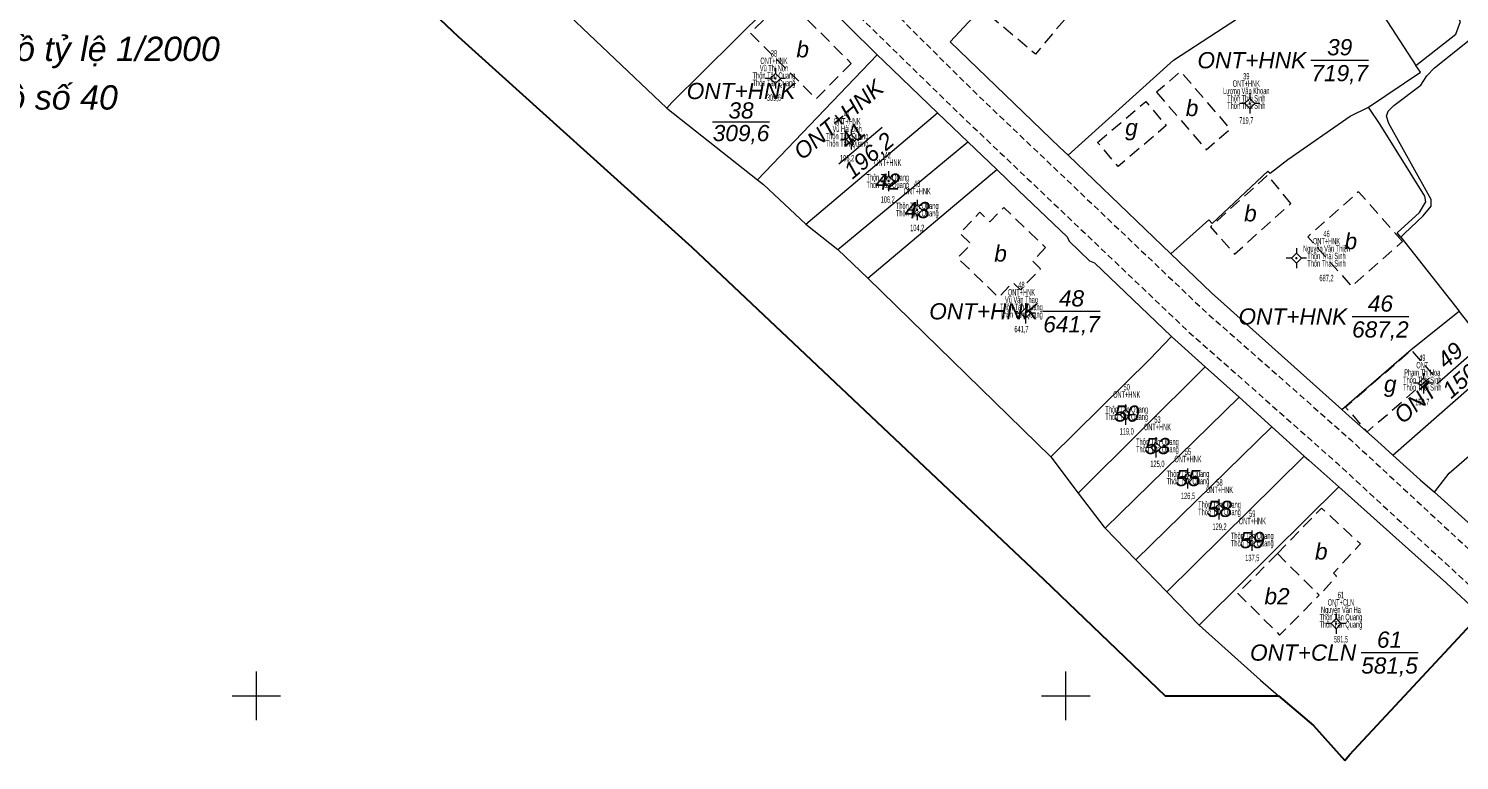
# Model space of a CAD drawing. Header units: metres. Extents: x 595890 to 596620, y 2284254 to 2285145.
# Drawn here: x 596071.9 to 596248.6, y 2284492 to 2284582.4 of the extents above; entities that cross this region are included whole.
import ezdxf
from ezdxf.enums import TextEntityAlignment as Align

# ---------------------------------------------------------------- set-up
doc = ezdxf.new("R2010")
doc.units = ezdxf.units.M
doc.header["$MEASUREMENT"] = 0
for name, pattern in [('DGN Style 2', [4.326197, 2.595718, -1.730479]), ('LongDuong25', [2.3, 1.5, -0.8]), ('{Tuong nha}', [2.3, 1.5, -0.8])]:
    doc.linetypes.add(name, pattern=pattern)
for name, color, linetype, lineweight in [('Level 1', 7, 'Continuous', 0), ('Level 10', 7, 'Continuous', 0), ('Level 11', 7, 'Continuous', 0), ('Level 13', 7, 'Continuous', 0), ('Level 14', 7, 'Continuous', 0), ('Level 15', 7, 'Continuous', 0), ('Level 2', 7, 'Continuous', 0), ('Level 22', 7, 'Continuous', 0), ('Level 23', 7, 'Continuous', 0), ('Level 32', 7, 'Continuous', 0), ('Level 4', 7, 'Continuous', 0), ('Level 48', 7, 'Continuous', 0), ('Level 53', 7, 'Continuous', 0), ('Level 62', 7, 'Continuous', 0), ('Level 63', 7, 'Continuous', 0)]:
    doc.layers.add(name, color=color, linetype=linetype, lineweight=lineweight)
doc.styles.add('Style-Arial', font='arial.ttf')
doc.styles.add('Style-Arial IF', font='ariali.ttf')

# ---------------------------------------------------------------- blocks, each defined once
blk = doc.blocks.new('1c')
at = {"layer": 'Level 48', "color": 7, "linetype": 'Continuous', "lineweight": 0, "insert": (0, 2.500002), "char_height": 2.999999, "attachment_point": 5, "line_spacing_factor": 1.200001, "style": 'Style-Arial IF'}
blk.add_mtext('Khu đo vẽ bản đồ tỷ lệ 1/2000\\PTờ bản đồ số 40', dxfattribs=at)
blk = doc.blocks.new('N_THUA_34')
at = {"layer": 'Level 13', "color": 7, "linetype": 'Continuous', "lineweight": 0}
blk.add_line((2.624463, 0), (9.724463, 0), dxfattribs=at)
at = {"layer": 'Level 13', "color": 7, "linetype": 'Continuous', "lineweight": 0, "style": 'Style-Arial IF'}
blk.add_text('39', height=2, dxfattribs=at).set_placement((6.174463, 1.6), align=Align.MIDDLE_CENTER)
at = {"layer": 'Level 2', "color": 7, "linetype": 'Continuous', "lineweight": 0, "style": 'Style-Arial IF'}
blk.add_text('ONT+HNK', height=2, dxfattribs=at).set_placement((2.024463, 0), align=Align.MIDDLE_RIGHT)
at = {"layer": 'Level 4', "color": 7, "linetype": 'Continuous', "lineweight": 0, "style": 'Style-Arial IF'}
blk.add_text('719,7', height=2, dxfattribs=at).set_placement((6.174463, -1.6), align=Align.MIDDLE_CENTER)
blk = doc.blocks.new('N_THUA_36')
at = {"layer": 'Level 13', "color": 7, "linetype": 'Continuous', "lineweight": 0}
blk.add_line((-1.642913, -3.483666), (3.708516, 1.039636), dxfattribs=at)
at = {"layer": 'Level 13', "color": 7, "linetype": 'Continuous', "lineweight": 0, "style": 'Style-Arial IF'}
blk.add_text('41', height=2, rotation=40.206208, dxfattribs=at).set_placement((0, 0), align=Align.MIDDLE_CENTER)
at = {"layer": 'Level 2', "color": 7, "linetype": 'Continuous', "lineweight": 0, "style": 'Style-Arial IF'}
blk.add_text('ONT+HNK', height=2, rotation=40.206208, dxfattribs=at).set_placement((-1.678405, 1.985688), align=Align.MIDDLE_CENTER)
at = {"layer": 'Level 4', "color": 7, "linetype": 'Continuous', "lineweight": 0, "style": 'Style-Arial IF'}
blk.add_text('196,2', height=2, rotation=40.206208, dxfattribs=at).set_placement((2.065729, -2.443923), align=Align.MIDDLE_CENTER)
blk = doc.blocks.new('N_THUA_39')
at = {"layer": 'Level 13', "color": 7, "linetype": 'Continuous', "lineweight": 0}
blk.add_line((2.706002, 0), (9.713002, 0), dxfattribs=at)
at = {"layer": 'Level 13', "color": 7, "linetype": 'Continuous', "lineweight": 0, "style": 'Style-Arial IF'}
blk.add_text('46', height=2, dxfattribs=at).set_placement((6.209502, 1.6), align=Align.MIDDLE_CENTER)
at = {"layer": 'Level 2', "color": 7, "linetype": 'Continuous', "lineweight": 0, "style": 'Style-Arial IF'}
blk.add_text('ONT+HNK', height=2, dxfattribs=at).set_placement((2.106002, 0), align=Align.MIDDLE_RIGHT)
at = {"layer": 'Level 4', "color": 7, "linetype": 'Continuous', "lineweight": 0, "style": 'Style-Arial IF'}
blk.add_text('687,2', height=2, dxfattribs=at).set_placement((6.209502, -1.6), align=Align.MIDDLE_CENTER)
blk = doc.blocks.new('N_THUA_41')
at = {"layer": 'Level 13', "color": 7, "linetype": 'Continuous', "lineweight": 0}
blk.add_line((2.63393, 0), (9.73393, 0), dxfattribs=at)
at = {"layer": 'Level 13', "color": 7, "linetype": 'Continuous', "lineweight": 0, "style": 'Style-Arial IF'}
blk.add_text('48', height=2, dxfattribs=at).set_placement((6.18393, 1.6), align=Align.MIDDLE_CENTER)
at = {"layer": 'Level 2', "color": 7, "linetype": 'Continuous', "lineweight": 0, "style": 'Style-Arial IF'}
blk.add_text('ONT+HNK', height=2, dxfattribs=at).set_placement((2.03393, 0), align=Align.MIDDLE_RIGHT)
at = {"layer": 'Level 4', "color": 7, "linetype": 'Continuous', "lineweight": 0, "style": 'Style-Arial IF'}
blk.add_text('641,7', height=2, dxfattribs=at).set_placement((6.18393, -1.6), align=Align.MIDDLE_CENTER)
blk = doc.blocks.new('N_THUA_42')
at = {"layer": 'Level 13', "color": 7, "linetype": 'Continuous', "lineweight": 0}
blk.add_line((-0.759628, -0.667475), (4.573912, 4.019033), dxfattribs=at)
at = {"layer": 'Level 13', "color": 7, "linetype": 'Continuous', "lineweight": 0, "style": 'Style-Arial IF'}
blk.add_text('49', height=2, rotation=41.305329, dxfattribs=at).set_placement((0.851027, 2.877704), align=Align.MIDDLE_CENTER)
at = {"layer": 'Level 2', "color": 7, "linetype": 'Continuous', "lineweight": 0, "style": 'Style-Arial IF'}
blk.add_text('ONT', height=2, rotation=41.305329, dxfattribs=at).set_placement((-1.21035, -1.063518), align=Align.MIDDLE_RIGHT)
at = {"layer": 'Level 4', "color": 7, "linetype": 'Continuous', "lineweight": 0, "style": 'Style-Arial IF'}
blk.add_text('150,7', height=2, rotation=41.305329, dxfattribs=at).set_placement((2.963256, 0.473855), align=Align.MIDDLE_CENTER)
blk = doc.blocks.new('N_THUA_49')
at = {"layer": 'Level 13', "color": 7, "linetype": 'Continuous', "lineweight": 0}
blk.add_line((2.484172, 0), (9.520172, 0), dxfattribs=at)
at = {"layer": 'Level 13', "color": 7, "linetype": 'Continuous', "lineweight": 0, "style": 'Style-Arial IF'}
blk.add_text('61', height=2, dxfattribs=at).set_placement((6.002172, 1.6), align=Align.MIDDLE_CENTER)
at = {"layer": 'Level 2', "color": 7, "linetype": 'Continuous', "lineweight": 0, "style": 'Style-Arial IF'}
blk.add_text('ONT+CLN', height=2, dxfattribs=at).set_placement((1.884172, 0), align=Align.MIDDLE_RIGHT)
at = {"layer": 'Level 4', "color": 7, "linetype": 'Continuous', "lineweight": 0, "style": 'Style-Arial IF'}
blk.add_text('581,5', height=2, dxfattribs=at).set_placement((6.002172, -1.6), align=Align.MIDDLE_CENTER)
blk = doc.blocks.new('N_THUA_61')
at = {"layer": 'Level 13', "color": 7, "linetype": 'Continuous', "lineweight": 0}
blk.add_line((-3.510848, -1.4), (3.511152, -1.4), dxfattribs=at)
at = {"layer": 'Level 13', "color": 7, "linetype": 'Continuous', "lineweight": 0, "style": 'Style-Arial IF'}
blk.add_text('38', height=2, dxfattribs=at).set_placement((0, 0), align=Align.MIDDLE_CENTER)
at = {"layer": 'Level 2', "color": 7, "linetype": 'Continuous', "lineweight": 0, "style": 'Style-Arial IF'}
blk.add_text('ONT+HNK', height=2, dxfattribs=at).set_placement((0, 2.4), align=Align.MIDDLE_CENTER)
at = {"layer": 'Level 4', "color": 7, "linetype": 'Continuous', "lineweight": 0, "style": 'Style-Arial IF'}
blk.add_text('309,6', height=2, dxfattribs=at).set_placement((0, -2.8), align=Align.MIDDLE_CENTER)
blk = doc.blocks.new('CENTRD')
at = {"layer": 'Level 11', "linetype": 'Continuous', "lineweight": 0}
h = blk.add_hatch(color=7, dxfattribs=at)
edge = h.paths.add_edge_path()
edge.add_arc((0, 0), 1.5, 0, 360)
at = {"layer": 'Level 11', "color": 7, "linetype": 'Continuous', "lineweight": 0}
for p, q in [((-6.25, 0), (-12.5, 0)), ((0, 6.25), (-6.25, 0)), ((-6.25, 0), (0, -6.25)), ((0, 12.5), (0, 6.25)), ((6.25, 0), (0, 6.25)), ((0, -6.25), (6.25, 0)), ((12.5, 0), (6.25, 0)), ((0, -6.25), (0, -12.5))]:
    blk.add_line(p, q, dxfattribs=at)

msp = doc.modelspace()

# ---------------------------------------------------------------- linework, layer by layer
at = {"layer": 'Level 1', "color": 7, "linetype": 'DGN Style 2', "lineweight": 0}
msp.add_line((596212.248, 2284500), (596226.273, 2284500), dxfattribs=at)
at = {"layer": 'Level 10', "color": 7, "linetype": 'Continuous', "lineweight": 0}
for p, q in [((596161.891, 2284563.708), (596176.695, 2284579.157)), ((596167.876, 2284558.221), (596184.154, 2284571.98)), ((596171.831, 2284555.102), (596187.892, 2284568.394)), ((596175.524, 2284551.558), (596191.46, 2284564.97)), ((596241.369, 2284556.62), (596248.58, 2284547.488)), ((596201.53, 2284525.034), (596217.201, 2284540.634)), ((596204.854, 2284520.695), (596221.39, 2284536.858)), ((596208.64, 2284516.79), (596225.423, 2284533.223)), ((596212.48, 2284512.83), (596229.444, 2284529.599))]:
    msp.add_line(p, q, dxfattribs=at)
at = {"layer": 'Level 10', "color": 7, "linetype": 'Continuous', "lineweight": 0, "flags": 128}
for points in [[(596231.959, 2284590.663), (596234.256, 2284591.702), (596243.234, 2284577.835)], [(596200.267, 2284566.748), (596213.288, 2284578.491), (596231.959, 2284590.663)], [(596150.701, 2284572.552), (596151.313, 2284573.249), (596166.949, 2284588.759)], [(596212.954, 2284554.575), (596217.637, 2284558.769), (596218.055, 2284558.295), (596224.939, 2284564.79), (596225.214, 2284564.509), (596227.403, 2284566.228), (596235.116, 2284571.577), (596237.381, 2284572.697)], [(596245.514, 2284525.122), (596247.349, 2284527.477), (596258.756, 2284537.342), (596269.581, 2284547.978), (596273.05, 2284551.023)], [(596234.075, 2284535.355), (596242.647, 2284542.766), (596248.58, 2284547.488)], [(596240.4, 2284529.696), (596253.523, 2284541.227), (596248.58, 2284547.488)], [(596198.146, 2284529.486), (596210.365, 2284541.556), (596213.05, 2284544.375)], [(596216.456, 2284508.731), (596217.336, 2284509.571), (596233.698, 2284525.79)], [(596234.446, 2284492.017), (596235.019, 2284492.703), (596241.824, 2284500), (596251.159, 2284510.011)]]:
    msp.add_lwpolyline(points, dxfattribs=at)
at = {"layer": 'Level 14', "color": 7, "linetype": '{Tuong nha}', "lineweight": 0}
msp.add_line((596226.121, 2284517.558), (596231.294, 2284512.411), dxfattribs=at)
at = {"layer": 'Level 14', "color": 7, "linetype": '{Tuong nha}', "lineweight": 0, "flags": 128}
for points in [[(596201.287, 2284585.242), (596196.23, 2284579.238), (596190.561, 2284584.007), (596195.554, 2284590.104), (596201.287, 2284585.242)], [(596173.49, 2284578.087), (596169.149, 2284573.729), (596161.03, 2284581.816), (596165.371, 2284586.174), (596173.49, 2284578.087)], [(596227.776, 2284560.769), (596224.933, 2284564.283), (596217.847, 2284557.899), (596220.825, 2284554.545), (596227.776, 2284560.769)], [(596241.574, 2284556.092), (596236.145, 2284562.234), (596229.869, 2284556.687), (596235.298, 2284550.545), (596241.574, 2284556.092)], [(596197.497, 2284555.333), (596195.899, 2284553.666), (596196.875, 2284552.731), (596194.375, 2284550.124), (596193.442, 2284551.018), (596191.697, 2284549.198), (596186.63, 2284554.056), (596188.281, 2284555.778), (596186.89, 2284557.111), (596189.369, 2284559.696), (596190.605, 2284558.511), (596192.318, 2284560.298), (596197.497, 2284555.333)], [(596245.358, 2284539.635), (596242.708, 2284542.695), (596234.552, 2284535.634), (596237.202, 2284532.574), (596245.358, 2284539.635)], [(596226.121, 2284517.558), (596231.571, 2284523.173), (596236.368, 2284518.746), (596233.047, 2284515.147), (596233.417, 2284514.76), (596231.294, 2284512.411)], [(596226.121, 2284517.558), (596221.226, 2284512.639), (596226.399, 2284507.492), (596231.294, 2284512.411)]]:
    msp.add_lwpolyline(points, dxfattribs=at)
for points in [[(596211.205518, 2284574.51915), (596217.343615, 2284567.429862), (596220.307188, 2284569.995803), (596214.169091, 2284577.085092), (596211.205518, 2284574.51915)], [(596203.919412, 2284568.334579), (596209.855598, 2284573.385986), (596212.39204, 2284570.405273), (596206.455854, 2284565.353866), (596203.919412, 2284568.334579)]]:
    msp.add_lwpolyline(points, close=True, dxfattribs=at)
at = {"layer": 'Level 22', "color": 1, "linetype": 'LongDuong25', "lineweight": 0, "ltscale": 0.5, "flags": 128}
for points in [[(596000, 2284751.986), (596012.563, 2284740.212), (596039.057, 2284716.059), (596061.605, 2284695.275), (596091.246, 2284668.4), (596115.252, 2284646.307), (596119.106, 2284642.76), (596136.894, 2284625.128), (596160.312, 2284602.746), (596188.983, 2284574.278), (596217.001, 2284547.646), (596235.192, 2284531.586), (596264.146, 2284504.789), (596269.205, 2284500)], [(596000, 2284747.454), (596009.193, 2284738.782), (596036.424, 2284713.612), (596058.6, 2284693.684), (596088.823, 2284665.744), (596112.701, 2284643.651), (596116.812, 2284639.847), (596134.212, 2284623.088), (596157.067, 2284600.882), (596185.742, 2284572.893), (596214.907, 2284545.173), (596233.444, 2284528.756), (596261.796, 2284502.625), (596264.556, 2284500)]]:
    msp.add_lwpolyline(points, dxfattribs=at)
at = {"layer": 'Level 23', "color": 30, "linetype": 'Continuous', "lineweight": 0}
for p, q in [((596166.949, 2284588.759), (596176.695, 2284579.157)), ((596184.154, 2284571.98), (596187.892, 2284568.394)), ((596187.892, 2284568.394), (596191.46, 2284564.97)), ((596200.267, 2284566.748), (596212.954, 2284554.575)), ((596213.05, 2284544.375), (596217.201, 2284540.634)), ((596217.201, 2284540.634), (596221.39, 2284536.858)), ((596221.39, 2284536.858), (596225.423, 2284533.223)), ((596225.423, 2284533.223), (596229.444, 2284529.599))]:
    msp.add_line(p, q, dxfattribs=at)
at = {"layer": 'Level 23', "color": 30, "linetype": 'Continuous', "lineweight": 0, "flags": 128}
for points in [[(596200.267, 2284566.748), (596199.255, 2284567.719), (596185.696, 2284580.728), (596190.243, 2284585.59), (596216.512, 2284609.657)], [(596176.695, 2284579.157), (596177.462, 2284578.401), (596177.499, 2284578.366), (596184.154, 2284571.98)], [(596191.46, 2284564.97), (596194.146, 2284562.394), (596200.159, 2284556.662), (596200.387, 2284556.134), (596202.924, 2284553.686), (596203.536, 2284553.443), (596213.05, 2284544.375)], [(596212.954, 2284554.575), (596217.999, 2284549.735), (596234.075, 2284535.355)], [(596234.075, 2284535.355), (596234.994, 2284534.533), (596238.478, 2284531.416), (596240.4, 2284529.696)], [(596245.514, 2284525.122), (596250.095, 2284521.024), (596262.114, 2284510.623), (596265.053, 2284512.516), (596275.484, 2284522.343), (596286.938, 2284532.959)], [(596229.444, 2284529.599), (596229.995, 2284529.102), (596233.698, 2284525.79)], [(596240.4, 2284529.696), (596243.773, 2284526.68), (596245.514, 2284525.122)], [(596233.698, 2284525.79), (596247.011, 2284513.882), (596251.159, 2284510.011)]]:
    msp.add_lwpolyline(points, dxfattribs=at)
at = {"layer": 'Level 32', "color": 3, "linetype": 'Continuous', "lineweight": 0}
for p, q in [((596117.543, 2284604.074), (596150.701, 2284572.552)), ((596150.701, 2284572.552), (596161.891, 2284563.708)), ((596167.876, 2284558.221), (596171.831, 2284555.102)), ((596171.831, 2284555.102), (596175.524, 2284551.558)), ((596175.524, 2284551.558), (596198.146, 2284529.486)), ((596198.146, 2284529.486), (596201.53, 2284525.034)), ((596204.854, 2284520.695), (596208.64, 2284516.79)), ((596208.64, 2284516.79), (596212.48, 2284512.83)), ((596212.48, 2284512.83), (596216.456, 2284508.731))]:
    msp.add_line(p, q, dxfattribs=at)
at = {"layer": 'Level 32', "color": 3, "linetype": 'Continuous', "lineweight": 0, "flags": 128}
for points in [[(596000, 2284696.916), (596000.041, 2284696.879), (596070.723, 2284634.39), (596096.106, 2284611.153), (596098.731, 2284607.346), (596103.606, 2284601.717), (596124.927, 2284581.398), (596153.782, 2284555.404), (596197.258, 2284514.352), (596212.248, 2284500)], [(596243.234, 2284577.835), (596248.164, 2284581.691), (596248.753, 2284583.238), (596226.724, 2284618.87)], [(596241.369, 2284556.62), (596241.831, 2284557.064), (596244.114, 2284559.28), (596245.133, 2284560.446), (596245.114, 2284561.285), (596244.72, 2284562.022), (596239.878, 2284570.679), (596239.594, 2284571.55), (596239.817, 2284572.203), (596240.497, 2284572.866), (596243.855, 2284575.392), (596244.585, 2284576.545), (596245.515, 2284577.522), (596250.848, 2284581.764)], [(596237.381, 2284572.697), (596243.784, 2284576.985), (596243.234, 2284577.835)], [(596241.369, 2284556.62), (596240.916, 2284557.173), (596243.675, 2284559.689), (596244.445, 2284560.983), (596244.317, 2284561.688), (596238.797, 2284570.526), (596237.381, 2284572.697)], [(596161.891, 2284563.708), (596162.636, 2284563.119), (596167.876, 2284558.221)], [(596201.53, 2284525.034), (596204.744, 2284520.808), (596204.854, 2284520.695)], [(596216.456, 2284508.731), (596224.016, 2284501.934), (596226.273, 2284500)], [(596226.273, 2284500), (596230.571, 2284496.316), (596234.446, 2284492.017)]]:
    msp.add_lwpolyline(points, dxfattribs=at)
at = {"layer": 'Level 62', "color": 1, "linetype": 'Continuous', "lineweight": 30}
for p, q in [((596103.606, 2284601.717), (596124.927, 2284581.398)), ((596124.927, 2284581.398), (596153.782, 2284555.404)), ((596153.782, 2284555.404), (596197.258, 2284514.352)), ((596197.258, 2284514.352), (596212.248, 2284500)), ((596241.824, 2284500), (596251.159, 2284510.011)), ((596212.248, 2284500), (596226.273, 2284500)), ((596226.273, 2284500), (596230.571, 2284496.316)), ((596235.019, 2284492.703), (596241.824, 2284500)), ((596230.571, 2284496.316), (596234.446, 2284492.017)), ((596234.446, 2284492.017), (596235.019, 2284492.703))]:
    msp.add_line(p, q, dxfattribs=at)
at = {"layer": 'Level 63', "color": 7, "linetype": 'Continuous', "lineweight": 0}
for p, q in [((596100, 2284497), (596100, 2284503)), ((596200, 2284497), (596200, 2284503)), ((596097, 2284500), (596103, 2284500)), ((596197, 2284500), (596203, 2284500))]:
    msp.add_line(p, q, dxfattribs=at)

# ---------------------------------------------------------------- block references
at = {"layer": 'Level 11', "color": 7, "linetype": 'Continuous', "lineweight": 0, "xscale": 0.1, "yscale": 0.1, "zscale": 0.1}
for p in [(596164.11, 2284576.23), (596222.7, 2284573.14), (596173.46, 2284568.69), (596178.1, 2284563.54), (596181.62, 2284559.98), (596228.47, 2284554.03), (596195.01, 2284547.23), (596244.17, 2284538.59), (596207.34, 2284534.7), (596211.12, 2284530.66), (596215.01, 2284526.82), (596218.9, 2284523.03), (596222.95, 2284519.16), (596233.38, 2284508.9)]:
    msp.add_blockref('CENTRD', p, dxfattribs=at)
at = {"layer": 'Level 2', "color": 7, "linetype": 'Continuous', "lineweight": 0}
for name, p in [('N_THUA_34', (596227.647382, 2284578.478951)), ('N_THUA_61', (596159.872203, 2284572.275686)), ('N_THUA_36', (596173.587028, 2284569.160905)), ('N_THUA_41', (596194.508614, 2284547.471234)), ('N_THUA_39', (596232.636054, 2284546.831129)), ('N_THUA_42', (596246.590646, 2284539.175113)), ('N_THUA_49', (596233.97127, 2284505.32995))]:
    msp.add_blockref(name, p, dxfattribs=at)
at = {"layer": 'Level 48', "color": 7, "linetype": 'Continuous', "lineweight": 0}
msp.add_blockref('1c', (596067.646885, 2284574.360444), dxfattribs=at)

# ---------------------------------------------------------------- texts
at = {"layer": 'Level 13', "color": 7, "linetype": 'Continuous', "lineweight": 0, "style": 'Style-Arial IF'}
for s, p in [('42', (596177.989185, 2284563.479863)), ('43', (596181.630838, 2284559.967682)), ('50', (596207.508433, 2284534.843619)), ('53', (596211.304896, 2284530.835972)), ('55', (596215.076682, 2284526.881495)), ('58', (596218.972843, 2284523.077068)), ('59', (596223.021089, 2284519.220131))]:
    msp.add_text(s, height=2, dxfattribs=at).set_placement(p, align=Align.MIDDLE_CENTER)
at = {"layer": 'Level 15', "color": 7, "linetype": 'Continuous', "lineweight": 0, "char_height": 2, "attachment_point": 5, "line_spacing_factor": 0.6, "style": 'Style-Arial IF'}
for s, insert in [('b', (596167.482139, 2284579.820047)), ('b', (596215.57705, 2284572.556801)), ('g', (596208.100571, 2284569.878112)), ('b', (596222.785326, 2284559.556618)), ('b', (596235.193876, 2284556.121157)), ('b', (596191.925055, 2284554.599775)), ('g', (596240.0649, 2284538.193618)), ('b', (596231.542925, 2284517.806556)), ('b2', (596226.078269, 2284512.273395))]:
    msp.add_mtext(s, dxfattribs=dict(at, insert=insert))
at = {"layer": 'Level 53', "color": 6, "linetype": 'Continuous', "lineweight": 0, "char_height": 0.8, "attachment_point": 5, "style": 'Style-Arial'}
for s, insert, line_spacing_factor in [('\\H1x;\\W0.5;38\\PONT+HNK\\PVũ Thị Non\\PThôn Tân Quang\\PThôn Tân Quang \\P \\P309,6\\P ', (596163.935207, 2284576.054392), 0.682578), ('\\H1x;\\W0.5;39\\PONT+HNK\\PLương Văn Khoan\\PThôn Thái Sinh\\PThôn Thái Sinh \\P \\P719,7\\P ', (596222.283346, 2284573.246389), 0.682578), ('\\H1x;\\W0.5;41\\PONT+HNK\\PVũ Hải Linh\\PThôn Tân Quang\\PThôn Tân Quang \\P \\P196,2\\P ', (596172.973583, 2284568.575034), 0.682578), ('\\H1x;\\W0.5;42\\PONT+HNK\\P \\PThôn Tân Quang\\PThôn Tân Quang \\P \\P106,2\\P ', (596177.989185, 2284563.479863), 0.682578), ('\\H1x;\\W0.5;43\\PONT+HNK\\P \\PThôn Tân Quang\\PThôn Tân Quang \\P \\P104,2\\P ', (596181.630838, 2284559.967682), 0.682578), ('\\H1x;\\W0.5;46\\PONT+HNK\\PNguyễn Văn Thiện\\PThôn Thái Sinh\\PThôn Thái Sinh \\P \\P687,2\\P ', (596232.190285, 2284553.780456), 0.682578), ('\\H1x;\\W0.5;48\\PONT+HNK\\PVũ Văn Thạo\\PThôn Tân Quang\\PThôn Tân Quang \\P \\P641,7\\P ', (596194.508614, 2284547.471234), 0.682578), ('\\H1x;\\W0.5;49\\PONT\\PPhạm Thị Hoa\\PThôn Thái Sinh\\PThôn Thái Sinh \\P \\P150,7\\P ', (596244.019444, 2284538.467026), 0.682578), ('\\H1x;\\W0.5;50\\PONT+HNK\\P \\PThôn Tân Quang\\PThôn Tân Quang \\P \\P119,0\\P ', (596207.508433, 2284534.843619), 0.682578), ('\\H1x;\\W0.5;53\\PONT+HNK\\P \\PThôn Tân Quang\\PThôn Tân Quang \\P \\P125,0\\P ', (596211.304896, 2284530.835972), 0.682578), ('\\H1x;\\W0.5;55\\PONT+HNK\\P \\PThôn Tân Quang\\PThôn Tân Quang \\P \\P126,5\\P ', (596215.076682, 2284526.881495), 0.681468), ('\\H1x;\\W0.5;58\\PONT+HNK\\P \\PThôn Tân Quang\\PThôn Tân Quang \\P \\P129,2\\P ', (596218.972843, 2284523.077068), 0.682578), ('\\H1x;\\W0.5;59\\PONT+HNK\\P \\PThôn Tân Quang\\PThôn Tân Quang \\P \\P137,5\\P ', (596223.021089, 2284519.220131), 0.682578), ('\\H1x;\\W0.5;61\\PONT+CLN\\PNguyễn Văn Hạ\\PThôn Tân Quang\\PThôn Tân Quang \\P \\P581,5\\P ', (596233.97127, 2284509.174596), 0.682578)]:
    msp.add_mtext(s, dxfattribs=dict(at, insert=insert, line_spacing_factor=line_spacing_factor))

doc.saveas('drawing.dxf')
